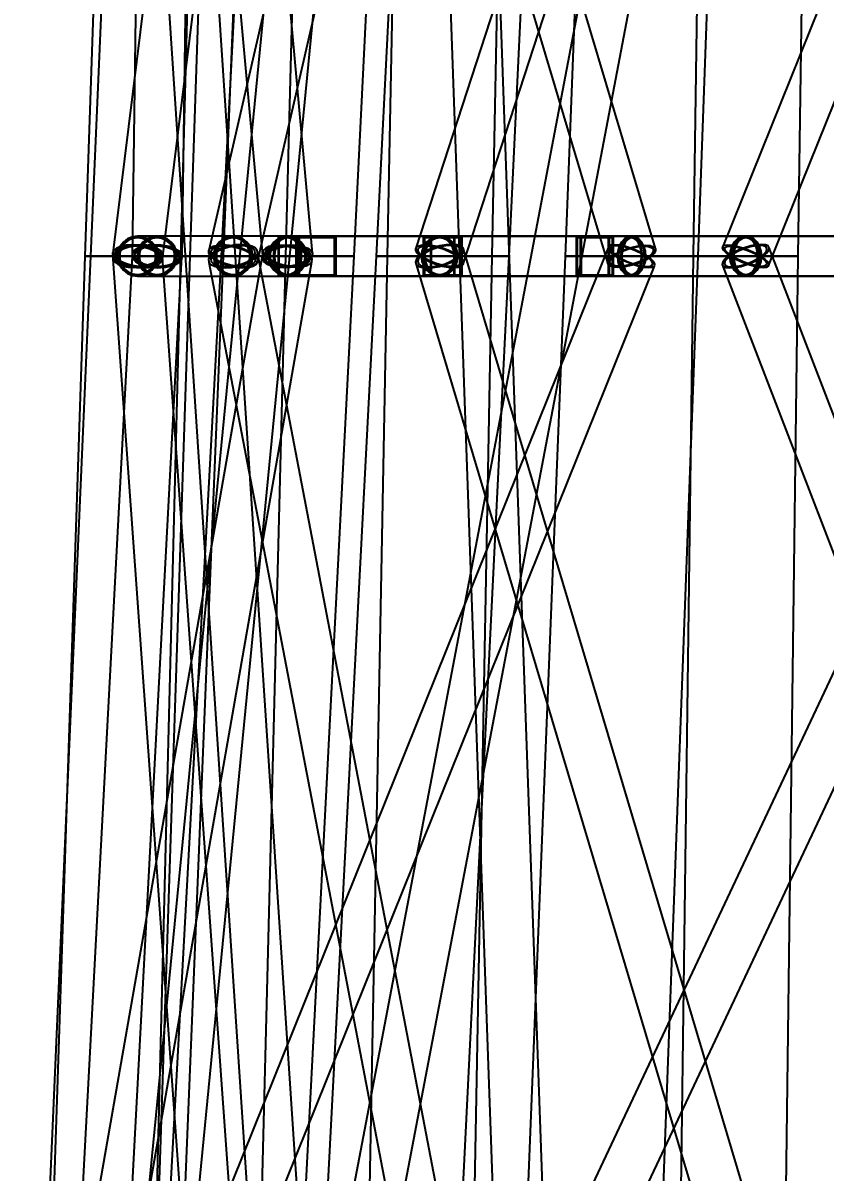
# Model space of a CAD drawing. Header units: millimetres. Extents: x -123812 to 252100, y -3000 to 639000.
# Drawn here: x -20606 to -12453, y 210684 to 222369 of the extents above; entities that cross this region are included whole.
import ezdxf

# ---------------------------------------------------------------- set-up
doc = ezdxf.new("R2010")
doc.units = ezdxf.units.MM
doc.layers.add('D-STR-DIM', color=7, linetype='Continuous', lineweight=13)
doc.layers.add('D-STR-STRC', color=7, linetype='Continuous', lineweight=25)
doc.styles.add('OpenSansCondensed-Light', font='OpenSansCondensed-Light.ttf')
doc.styles.add('TOWER_UNICODE', font='Arial Unicode.ttf')
doc.dimstyles.new('EZDXF', dxfattribs={"dimtxt": 0.25, "dimasz": 0.175, "dimexe": 0.375, "dimexo": 0.125, "dimgap": 0.1, "dimtad": 1, "dimlfac": 100, "dimzin": 12, "dimdsep": 46, "dimtxsty": 'OpenSansCondensed-Light', "dimblk": 'ARCHTICK', "dimcen": 2.5, "dimazin": 3, "dimtfac": 0.5, "dimtmove": 2, "dimatfit": 3})

# ---------------------------------------------------------------- blocks, each defined once
blk = doc.blocks.new('_ARCHTICK')
at = {"color": 0, "linetype": 'BYBLOCK', "const_width": 0.15}
blk.add_lwpolyline([(-0.5, -0.5), (0.5, 0.5)], dxfattribs=at)

msp = doc.modelspace()

# ---------------------------------------------------------------- linework, layer by layer
at = {"layer": 'D-STR-STRC'}
for points in [[(-9476.2, 230099.2), (-13501.7, 220099.2), (-13504.8, 220081), (-13491.8, 220057.3), (-13463.5, 220029.6), (-13422, 220000), (-13370, 219970.4), (-13311.1, 219942.7), (-13249.3, 219919), (-13188.8, 219900.8), (-13133.8, 219889.4), (-13087.9, 219885.5), (-13054.3, 219889.4), (-13035.4, 219900.8), (-9009.9, 229900.8)], [(-18459.5, 230030.5), (-19695.1, 220030.5), (-19689.8, 220000), (-19667.7, 219969.5), (-19630.2, 219941.1), (-19580, 219916.7), (-19520.4, 219898), (-19455.6, 219886.2), (-19389.9, 219882.2), (-19327.8, 219886.2), (-19273.6, 219898), (-19230.9, 219916.7), (-19202.7, 219941.1), (-19190.8, 219969.5), (-17955.2, 229969.5)], [(-19358.1, 230000), (-19499.4, 220000), (-19489.1, 219969.7), (-19462.3, 219941.5), (-19420.6, 219917.2), (-19367.1, 219898.6), (-19305.2, 219886.9), (-19239.3, 219883), (-19173.8, 219886.9), (-19113.2, 219898.6), (-19061.6, 219917.2), (-19022.5, 219941.5), (-18998.6, 219969.7), (-18991.5, 220000), (-18850.3, 230000)], [(-19077.3, 229970.3), (-18172.4, 219970.3), (-18157.2, 219942.6), (-18125.8, 219918.8), (-18080.5, 219900.5), (-18024.3, 219889), (-17961, 219885.1), (-17894.9, 219889), (-17830.6, 219900.5), (-17772.4, 219918.8), (-17724.3, 219942.6), (-17689.6, 219970.3), (-17670.6, 220000), (-17668.7, 220029.7), (-18573.6, 230029.7)], [(-16422.1, 230058.7), (-18720.4, 220058.7), (-18719.3, 220030.4), (-18701.4, 220000), (-18667.9, 219969.6), (-18621.2, 219941.3), (-18564.4, 219916.9), (-18501.4, 219898.3), (-18436.5, 219886.5), (-18374.1, 219882.5), (-18318.5, 219886.5), (-18273.4, 219898.3), (-18242, 219916.9), (-18226.3, 219941.3), (-15928, 229941.3)], [(-17652.1, 229921.4), (-14667.6, 219921.4), (-14648.3, 219903.8), (-14614, 219892.7), (-14566.8, 219888.9), (-14510.1, 219892.7), (-14447.8, 219903.8), (-14384, 219921.4), (-14323.1, 219944.4), (-14269.2, 219971.2), (-14226.1, 220000), (-14196.7, 220028.8), (-14182.9, 220055.6), (-14185.8, 220078.6), (-17170.3, 230078.6)], [(-13364.8, 230082.2), (-16616.4, 220082.2), (-16618.2, 220058.1), (-16603.5, 220030.1), (-16573.3, 220000), (-16529.6, 219969.9), (-16475.6, 219941.9), (-16414.7, 219917.8), (-16351.3, 219899.3), (-16289.5, 219887.7), (-16233.7, 219883.7), (-16187.6, 219887.7), (-16154.4, 219899.3), (-16136.2, 219917.8), (-12884.6, 229917.8)], [(-19847.5, 199976.1), (-17413, 224976.1), (-17421.6, 224987.9), (-17446.9, 225000.5), (-17487.1, 225013.1), (-17539.5, 225024.8), (-17600.4, 225034.8), (-17665.9, 225042.5), (-17731.3, 225047.2), (-17792.3, 225048.8), (-17844.7, 225047), (-17884.8, 225042), (-17910.1, 225034.1), (-17918.7, 225023.9), (-20353.1, 200023.9)], [(-17128.7, 200016.2), (-18782, 225016.2), (-18790.6, 225027.5), (-18815.9, 225036.9), (-18856.2, 225043.9), (-18908.7, 225047.8), (-18969.8, 225048.4), (-19035.5, 225045.8), (-19101.1, 225040), (-19162.2, 225031.6), (-19214.7, 225020.9), (-19255, 225008.9), (-19280.3, 224996.2), (-19288.9, 224983.8), (-17635.6, 199983.8)], [(-18747.2, 199953.1), (-13989.7, 224953.1), (-13998.2, 224962), (-14023.1, 224973.5), (-14062.8, 224986.8), (-14114.5, 225001), (-14174.6, 225015.1), (-14239.2, 225028.2), (-14303.8, 225039.4), (-14364, 225047.9), (-14415.7, 225053.1), (-14455.4, 225054.7), (-14480.3, 225052.6), (-14488.8, 225046.9), (-19246.3, 200046.9)], [(-14956, 200008.7), (-15845.8, 225008.7), (-15854.5, 225021.6), (-15879.8, 225033.1), (-15920.2, 225042.3), (-15972.7, 225048.6), (-16034, 225051.6), (-16099.7, 225051.1), (-16165.4, 225047.1), (-16226.6, 225039.9), (-16279.2, 225030), (-16319.5, 225018), (-16344.9, 225004.8), (-16353.5, 224991.3), (-15463.7, 199991.3)], [(-10107.5, 220203.2), (-14426.7, 220203.2), (-14454.7, 220196.3), (-14480.8, 220176), (-14503.3, 220143.7), (-14520.5, 220101.6), (-14531.3, 220052.6), (-14535, 220000), (-14531.3, 219947.4), (-14520.5, 219898.4), (-14503.3, 219856.3), (-14480.8, 219824), (-14454.7, 219803.7), (-14426.7, 219796.8), (-10107.5, 219796.8)], [(-9335.4, 220203.2), (-13268.5, 220203.2), (-13302.9, 220196.3), (-13334.9, 220176), (-13362.4, 220143.7), (-13383.4, 220101.6), (-13396.7, 220052.6), (-13401.2, 220000), (-13396.7, 219947.4), (-13383.4, 219898.4), (-13362.4, 219856.3), (-13334.9, 219824), (-13302.9, 219803.7), (-13268.5, 219796.8), (-9335.4, 219796.8)], [(-19523.6, 210000), (-18992.9, 220000), (-19007.7, 220029.5), (-19038.7, 220057.1), (-19083.8, 220080.7), (-19139.9, 220098.9), (-19203.2, 220110.3), (-19269.4, 220114.1), (-19333.9, 220110.3), (-19392.5, 220098.9), (-19441, 220080.7), (-19476.2, 220057.1), (-19495.6, 220029.5), (-19498, 220000), (-20028.8, 210000)], [(-19424.3, 209943.9), (-17674.4, 219943.9), (-17670.2, 219971), (-17683.1, 220000), (-17712.2, 220029), (-17755.5, 220056.1), (-17810, 220079.3), (-17872, 220097.1), (-17937.4, 220108.3), (-18001.6, 220112.1), (-18060.3, 220108.3), (-18109.4, 220097.1), (-18145.7, 220079.3), (-18166.6, 220056.1), (-19916.5, 210056.1)], [(-18476.1, 210030.1), (-19191.9, 220030.1), (-19209.5, 220058.2), (-19242.9, 220082.3), (-19290.1, 220100.8), (-19347.6, 220112.4), (-19411.6, 220116.4), (-19477.8, 220112.4), (-19541.6, 220100.8), (-19598.7, 220082.3), (-19645.1, 220058.2), (-19677.8, 220030.1), (-19694.5, 220000), (-19694.1, 219969.9), (-18978.2, 209969.9)], [(-16316.8, 210059.2), (-18227.6, 220059.2), (-18248.3, 220083.7), (-18284.4, 220102.5), (-18333.3, 220114.3), (-18391.8, 220118.3), (-18455.8, 220114.3), (-18521.1, 220102.5), (-18583.1, 220083.7), (-18637.6, 220059.2), (-18680.9, 220030.6), (-18710, 220000), (-18723.1, 219969.4), (-18719.1, 219940.8), (-16808.3, 209940.8)], [(-18217.2, 209899), (-14194.8, 219899), (-14189.7, 219917.6), (-14200.8, 219941.7), (-14227.2, 219969.8), (-14267.3, 220000), (-14318.2, 220030.2), (-14376.5, 220058.3), (-14438.2, 220082.4), (-14499.1, 220101), (-14555.1, 220112.6), (-14602.4, 220116.6), (-14637.7, 220112.6), (-14658.5, 220101), (-18680.9, 210101)], [(-13152.8, 210059.8), (-16131.3, 220059.8), (-16138.9, 220084.6), (-16162.7, 220103.6), (-16201.1, 220115.6), (-16251.4, 220119.7), (-16310.2, 220115.6), (-16373.6, 220103.6), (-16437.1, 220084.6), (-16496.5, 220059.8), (-16547.7, 220031), (-16587.2, 220000), (-16612.3, 219969), (-16621.4, 219940.2), (-13642.9, 209940.2)], [(-14581.7, 209896.9), (-9876.5, 219896.9), (-9883.8, 219915.8), (-9906.3, 219940.5), (-9942.6, 219969.2), (-9990.1, 220000), (-10045.6, 220030.8), (-10105.3, 220059.5), (-10165.1, 220084.2), (-10221.1, 220103.1), (-10269.3, 220115), (-10306.5, 220119.1), (-10330.1, 220115), (-10338.5, 220103.1), (-15043.7, 210103.1)], [(-9177.8, 210084.9), (-13029.9, 220084.9), (-13040.9, 220103.9), (-13067.5, 220115.9), (-13107.7, 220120), (-13158.9, 220115.9), (-13217.6, 220103.9), (-13279.7, 220084.9), (-13341.1, 220060), (-13397.5, 220031.1), (-13445.2, 220000), (-13480.8, 219968.9), (-13502, 219940), (-13507.2, 219915.1), (-9655.1, 209915.1)]]:
    msp.add_lwpolyline(points, dxfattribs=at)
for points in [[(-19977, 220000), (-18909, 220000), (-18571.1, 230000), (-19637.3, 230000)], [(-19920.9, 220000), (-18570, 220000), (-18163.2, 230000), (-19487.7, 230000)], [(-19007.4, 220000), (-17939.3, 220000), (-17674.3, 230000), (-18740.5, 230000)], [(-18596, 220000), (-17245.1, 220000), (-16749, 230000), (-18073.5, 230000)], [(-17020.1, 220000), (-15669.2, 220000), (-15192.4, 230000), (-16517, 230000)], [(-16910.4, 220000), (-15842.3, 220000), (-15642, 230000), (-16708.1, 230000)], [(-15102.2, 220000), (-13751.2, 220000), (-13389.5, 230000), (-14714.1, 230000)], [(-13802.6, 220000), (-12734.5, 220000), (-12591.6, 230000), (-13657.8, 230000)], [(-19646, 220000), (-19639.1, 219947.4), (-19618.8, 219898.4), (-19586.6, 219856.3), (-19544.5, 219824), (-19495.5, 219803.7), (-19443, 219796.8), (-19245.4, 219796.8), (-19192.9, 219803.7), (-19143.9, 219824), (-19101.9, 219856.3), (-19069.6, 219898.4), (-19049.3, 219947.4), (-19042.4, 220000), (-19049.3, 220052.6), (-19069.6, 220101.6), (-19101.9, 220143.7), (-19143.9, 220176), (-19192.9, 220196.3), (-19245.4, 220203.2), (-19443, 220203.2), (-19495.5, 220196.3), (-19544.5, 220176), (-19586.6, 220143.7), (-19618.8, 220101.6), (-19639.1, 220052.6)], [(-19646, 220000), (-19639.1, 219947.4), (-19618.8, 219898.4), (-19586.6, 219856.3), (-19544.5, 219824), (-19495.5, 219803.7), (-19443, 219796.8), (-19390.4, 219803.7), (-19341.5, 219824), (-19299.4, 219856.3), (-19267.1, 219898.4), (-19246.8, 219947.4), (-19239.9, 220000), (-19246.8, 220052.6), (-19267.1, 220101.6), (-19299.4, 220143.7), (-19341.5, 220176), (-19390.4, 220196.3), (-19443, 220203.2), (-19495.5, 220196.3), (-19544.5, 220176), (-19586.6, 220143.7), (-19618.8, 220101.6), (-19639.1, 220052.6)], [(-19642.6, 220000), (-19635.8, 219947.4), (-19615.9, 219898.4), (-19584.1, 219856.3), (-19542.8, 219824), (-19494.6, 219803.7), (-19443, 219796.8), (-18473.4, 219796.8), (-18421.7, 219803.7), (-18373.5, 219824), (-18332.2, 219856.3), (-18300.5, 219898.4), (-18280.5, 219947.4), (-18273.7, 220000), (-18280.5, 220052.6), (-18300.5, 220101.6), (-18332.2, 220143.7), (-18373.5, 220176), (-18421.7, 220196.3), (-18473.4, 220203.2), (-19443, 220203.2), (-19494.6, 220196.3), (-19542.8, 220176), (-19584.1, 220143.7), (-19615.9, 220101.6), (-19635.8, 220052.6)], [(-19642.6, 220000), (-19635.8, 219947.4), (-19615.9, 219898.4), (-19584.1, 219856.3), (-19542.8, 219824), (-19494.6, 219803.7), (-19443, 219796.8), (-19391.3, 219803.7), (-19343.2, 219824), (-19301.8, 219856.3), (-19270.1, 219898.4), (-19250.2, 219947.4), (-19243.4, 220000), (-19250.2, 220052.6), (-19270.1, 220101.6), (-19301.8, 220143.7), (-19343.2, 220176), (-19391.3, 220196.3), (-19443, 220203.2), (-19494.6, 220196.3), (-19542.8, 220176), (-19584.1, 220143.7), (-19615.9, 220101.6), (-19635.8, 220052.6)], [(-19630, 220000), (-19623.7, 219951.5), (-19605, 219906.4), (-19575.3, 219867.6), (-19536.5, 219837.9), (-19491.4, 219819.2), (-19443, 219812.8), (-19394.6, 219819.2), (-19349.4, 219837.9), (-19310.7, 219867.6), (-19281, 219906.4), (-19262.3, 219951.5), (-19255.9, 220000), (-19262.3, 220048.5), (-19281, 220093.6), (-19310.7, 220132.4), (-19349.4, 220162.1), (-19394.6, 220180.8), (-19443, 220187.2), (-19491.4, 220180.8), (-19536.5, 220162.1), (-19575.3, 220132.4), (-19605, 220093.6), (-19623.7, 220048.5)], [(-19626.9, 220000), (-19620.6, 219951.5), (-19602.2, 219906.4), (-19573, 219867.6), (-19534.9, 219837.9), (-19490.6, 219819.2), (-19443, 219812.8), (-19395.4, 219819.2), (-19351, 219837.9), (-19312.9, 219867.6), (-19283.7, 219906.4), (-19265.3, 219951.5), (-19259.1, 220000), (-19265.3, 220048.5), (-19283.7, 220093.6), (-19312.9, 220132.4), (-19351, 220162.1), (-19395.4, 220180.8), (-19443, 220187.2), (-19490.6, 220180.8), (-19534.9, 220162.1), (-19573, 220132.4), (-19602.2, 220093.6), (-19620.6, 220048.5)], [(-19448.5, 220000), (-19441.6, 219947.4), (-19421.3, 219898.4), (-19389, 219856.3), (-19347, 219824), (-19298, 219803.7), (-19245.4, 219796.8), (-19192.9, 219803.7), (-19143.9, 219824), (-19101.9, 219856.3), (-19069.6, 219898.4), (-19049.3, 219947.4), (-19042.4, 220000), (-19049.3, 220052.6), (-19069.6, 220101.6), (-19101.9, 220143.7), (-19143.9, 220176), (-19192.9, 220196.3), (-19245.4, 220203.2), (-19298, 220196.3), (-19347, 220176), (-19389, 220143.7), (-19421.3, 220101.6), (-19441.6, 220052.6)], [(-19441.3, 220000), (-19434.6, 219947.4), (-19415.1, 219898.4), (-19383.9, 219856.3), (-19343.4, 219824), (-19296.1, 219803.7), (-19245.4, 219796.8), (-17920.5, 219796.8), (-17869.8, 219803.7), (-17822.6, 219824), (-17782, 219856.3), (-17750.9, 219898.4), (-17731.3, 219947.4), (-17724.7, 220000), (-17731.3, 220052.6), (-17750.9, 220101.6), (-17782, 220143.7), (-17822.6, 220176), (-17869.8, 220196.3), (-17920.5, 220203.2), (-19245.4, 220203.2), (-19296.1, 220196.3), (-19343.4, 220176), (-19383.9, 220143.7), (-19415.1, 220101.6), (-19434.6, 220052.6)], [(-19441.3, 220000), (-19434.6, 219947.4), (-19415.1, 219898.4), (-19383.9, 219856.3), (-19343.4, 219824), (-19296.1, 219803.7), (-19245.4, 219796.8), (-19194.8, 219803.7), (-19147.5, 219824), (-19106.9, 219856.3), (-19075.8, 219898.4), (-19056.2, 219947.4), (-19049.6, 220000), (-19056.2, 220052.6), (-19075.8, 220101.6), (-19106.9, 220143.7), (-19147.5, 220176), (-19194.8, 220196.3), (-19245.4, 220203.2), (-19296.1, 220196.3), (-19343.4, 220176), (-19383.9, 220143.7), (-19415.1, 220101.6), (-19434.6, 220052.6)], [(-19432.5, 220000), (-19426.1, 219951.5), (-19407.4, 219906.4), (-19377.7, 219867.6), (-19339, 219837.9), (-19293.9, 219819.2), (-19245.4, 219812.8), (-19197, 219819.2), (-19151.9, 219837.9), (-19113.2, 219867.6), (-19083.4, 219906.4), (-19064.8, 219951.5), (-19058.4, 220000), (-19064.8, 220048.5), (-19083.4, 220093.6), (-19113.2, 220132.4), (-19151.9, 220162.1), (-19197, 220180.8), (-19245.4, 220187.2), (-19293.9, 220180.8), (-19339, 220162.1), (-19377.7, 220132.4), (-19407.4, 220093.6), (-19426.1, 220048.5)], [(-19425.9, 220000), (-19419.7, 219951.5), (-19401.7, 219906.4), (-19373, 219867.6), (-19335.7, 219837.9), (-19292.1, 219819.2), (-19245.4, 219812.8), (-19198.7, 219819.2), (-19155.2, 219837.9), (-19117.8, 219867.6), (-19089.2, 219906.4), (-19071.1, 219951.5), (-19065, 220000), (-19071.1, 220048.5), (-19089.2, 220093.6), (-19117.8, 220132.4), (-19155.2, 220162.1), (-19198.7, 220180.8), (-19245.4, 220187.2), (-19292.1, 220180.8), (-19335.7, 220162.1), (-19373, 220132.4), (-19401.7, 220093.6), (-19419.7, 220048.5)], [(-18673, 220000), (-18666.2, 219947.4), (-18646.2, 219898.4), (-18614.5, 219856.3), (-18573.2, 219824), (-18525, 219803.7), (-18473.4, 219796.8), (-18421.7, 219803.7), (-18373.5, 219824), (-18332.2, 219856.3), (-18300.5, 219898.4), (-18280.5, 219947.4), (-18273.7, 220000), (-18280.5, 220052.6), (-18300.5, 220101.6), (-18332.2, 220143.7), (-18373.5, 220176), (-18421.7, 220196.3), (-18473.4, 220203.2), (-18525, 220196.3), (-18573.2, 220176), (-18614.5, 220143.7), (-18646.2, 220101.6), (-18666.2, 220052.6)], [(-18659.6, 220000), (-18653.2, 219947.4), (-18634.6, 219898.4), (-18605, 219856.3), (-18566.5, 219824), (-18521.5, 219803.7), (-18473.4, 219796.8), (-16376.3, 219796.8), (-16328.2, 219803.7), (-16283.2, 219824), (-16244.7, 219856.3), (-16215.1, 219898.4), (-16196.5, 219947.4), (-16190.1, 220000), (-16196.5, 220052.6), (-16215.1, 220101.6), (-16244.7, 220143.7), (-16283.2, 220176), (-16328.2, 220196.3), (-16376.3, 220203.2), (-18473.4, 220203.2), (-18521.5, 220196.3), (-18566.5, 220176), (-18605, 220143.7), (-18634.6, 220101.6), (-18653.2, 220052.6)], [(-18659.6, 220000), (-18653.2, 219947.4), (-18634.6, 219898.4), (-18605, 219856.3), (-18566.5, 219824), (-18521.5, 219803.7), (-18473.4, 219796.8), (-18425.2, 219803.7), (-18380.3, 219824), (-18341.7, 219856.3), (-18312.1, 219898.4), (-18293.5, 219947.4), (-18287.2, 220000), (-18293.5, 220052.6), (-18312.1, 220101.6), (-18341.7, 220143.7), (-18380.3, 220176), (-18425.2, 220196.3), (-18473.4, 220203.2), (-18521.5, 220196.3), (-18566.5, 220176), (-18605, 220143.7), (-18634.6, 220101.6), (-18653.2, 220052.6)], [(-18657.3, 220000), (-18651, 219951.5), (-18632.6, 219906.4), (-18603.4, 219867.6), (-18565.3, 219837.9), (-18521, 219819.2), (-18473.4, 219812.8), (-18425.8, 219819.2), (-18381.4, 219837.9), (-18343.3, 219867.6), (-18314.1, 219906.4), (-18295.7, 219951.5), (-18289.4, 220000), (-18295.7, 220048.5), (-18314.1, 220093.6), (-18343.3, 220132.4), (-18381.4, 220162.1), (-18425.8, 220180.8), (-18473.4, 220187.2), (-18521, 220180.8), (-18565.3, 220162.1), (-18603.4, 220132.4), (-18632.6, 220093.6), (-18651, 220048.5)], [(-18644.9, 220000), (-18639, 219951.5), (-18621.9, 219906.4), (-18594.7, 219867.6), (-18559.1, 219837.9), (-18517.8, 219819.2), (-18473.4, 219812.8), (-18429, 219819.2), (-18387.6, 219837.9), (-18352.1, 219867.6), (-18324.8, 219906.4), (-18307.7, 219951.5), (-18301.8, 220000), (-18307.7, 220048.5), (-18324.8, 220093.6), (-18352.1, 220132.4), (-18387.6, 220162.1), (-18429, 220180.8), (-18473.4, 220187.2), (-18517.8, 220180.8), (-18559.1, 220162.1), (-18594.7, 220132.4), (-18621.9, 220093.6), (-18639, 220048.5)], [(-18116.4, 220000), (-18109.7, 219947.4), (-18090.2, 219898.4), (-18059, 219856.3), (-18018.5, 219824), (-17971.2, 219803.7), (-17920.5, 219796.8), (-17869.8, 219803.7), (-17822.6, 219824), (-17782, 219856.3), (-17750.9, 219898.4), (-17731.3, 219947.4), (-17724.7, 220000), (-17731.3, 220052.6), (-17750.9, 220101.6), (-17782, 220143.7), (-17822.6, 220176), (-17869.8, 220196.3), (-17920.5, 220203.2), (-17971.2, 220196.3), (-18018.5, 220176), (-18059, 220143.7), (-18090.2, 220101.6), (-18109.7, 220052.6)], [(-18101, 220000), (-18094.8, 219951.5), (-18076.8, 219906.4), (-18048.1, 219867.6), (-18010.8, 219837.9), (-17967.2, 219819.2), (-17920.5, 219812.8), (-17873.8, 219819.2), (-17830.3, 219837.9), (-17792.9, 219867.6), (-17764.3, 219906.4), (-17746.2, 219951.5), (-17740.1, 220000), (-17746.2, 220048.5), (-17764.3, 220093.6), (-17792.9, 220132.4), (-17830.3, 220162.1), (-17873.8, 220180.8), (-17920.5, 220187.2), (-17967.2, 220180.8), (-18010.8, 220162.1), (-18048.1, 220132.4), (-18076.8, 220093.6), (-18094.8, 220048.5)], [(-18065.3, 220000), (-18060.4, 219947.4), (-18045.9, 219898.4), (-18022.9, 219856.3), (-17992.9, 219824), (-17958, 219803.7), (-17920.5, 219796.8), (-14426.7, 219796.8), (-14389.2, 219803.7), (-14354.3, 219824), (-14324.3, 219856.3), (-14301.3, 219898.4), (-14286.8, 219947.4), (-14281.9, 220000), (-14286.8, 220052.6), (-14301.3, 220101.6), (-14324.3, 220143.7), (-14354.3, 220176), (-14389.2, 220196.3), (-14426.7, 220203.2), (-17920.5, 220203.2), (-17958, 220196.3), (-17992.9, 220176), (-18022.9, 220143.7), (-18045.9, 220101.6), (-18060.4, 220052.6)], [(-18065.3, 220000), (-18060.4, 219947.4), (-18045.9, 219898.4), (-18022.9, 219856.3), (-17992.9, 219824), (-17958, 219803.7), (-17920.5, 219796.8), (-17883.1, 219803.7), (-17848.1, 219824), (-17818.2, 219856.3), (-17795.2, 219898.4), (-17780.7, 219947.4), (-17775.8, 220000), (-17780.7, 220052.6), (-17795.2, 220101.6), (-17818.2, 220143.7), (-17848.1, 220176), (-17883.1, 220196.3), (-17920.5, 220203.2), (-17958, 220196.3), (-17992.9, 220176), (-18022.9, 220143.7), (-18045.9, 220101.6), (-18060.4, 220052.6)], [(-18053.9, 220000), (-18049.3, 219951.5), (-18036, 219906.4), (-18014.8, 219867.6), (-17987.2, 219837.9), (-17955, 219819.2), (-17920.5, 219812.8), (-17886, 219819.2), (-17853.8, 219837.9), (-17826.2, 219867.6), (-17805, 219906.4), (-17791.7, 219951.5), (-17787.2, 220000), (-17791.7, 220048.5), (-17805, 220093.6), (-17826.2, 220132.4), (-17853.8, 220162.1), (-17886, 220180.8), (-17920.5, 220187.2), (-17955, 220180.8), (-17987.2, 220162.1), (-18014.8, 220132.4), (-18036, 220093.6), (-18049.3, 220048.5)], [(-18015.3, 219800), (-9067, 219800), (-9067, 220200), (-18015.3, 220200)], [(-17825.7, 220200), (-18015.3, 220200), (-18015.3, 219800), (-17825.7, 219800)], [(-17831.4, 220188), (-18009.6, 220188), (-18009.6, 219812), (-17831.4, 219812)], [(-17821.8, 219800), (-16146.6, 219800), (-16146.6, 220200), (-17821.8, 220200)], [(-17425.7, 220200), (-17821.8, 220200), (-17821.8, 219800), (-17425.7, 219800)], [(-17814.5, 219800), (-14609.7, 219800), (-14609.7, 220200), (-17814.5, 220200)], [(-17433, 220200), (-17814.5, 220200), (-17814.5, 219800), (-17433, 219800)], [(-17437.6, 220188), (-17809.9, 220188), (-17809.9, 219812), (-17437.6, 219812)], [(-17444.5, 220188), (-17803.1, 220188), (-17803.1, 219812), (-17444.5, 219812)], [(-16562.5, 220000), (-16556.2, 219947.4), (-16537.6, 219898.4), (-16508, 219856.3), (-16469.4, 219824), (-16424.5, 219803.7), (-16376.3, 219796.8), (-16328.2, 219803.7), (-16283.2, 219824), (-16244.7, 219856.3), (-16215.1, 219898.4), (-16196.5, 219947.4), (-16190.1, 220000), (-16196.5, 220052.6), (-16215.1, 220101.6), (-16244.7, 220143.7), (-16283.2, 220176), (-16328.2, 220196.3), (-16376.3, 220203.2), (-16424.5, 220196.3), (-16469.4, 220176), (-16508, 220143.7), (-16537.6, 220101.6), (-16556.2, 220052.6)], [(-16547.9, 220000), (-16542, 219951.5), (-16524.9, 219906.4), (-16497.6, 219867.6), (-16462.1, 219837.9), (-16420.7, 219819.2), (-16376.3, 219812.8), (-16331.9, 219819.2), (-16290.6, 219837.9), (-16255, 219867.6), (-16227.8, 219906.4), (-16210.6, 219951.5), (-16204.8, 220000), (-16210.6, 220048.5), (-16227.8, 220093.6), (-16255, 220132.4), (-16290.6, 220162.1), (-16331.9, 220180.8), (-16376.3, 220187.2), (-16420.7, 220180.8), (-16462.1, 220162.1), (-16497.6, 220132.4), (-16524.9, 220093.6), (-16542, 220048.5)], [(-16146.6, 220200), (-16542.7, 220200), (-16542.7, 219800), (-16146.6, 219800)], [(-16539.9, 220000), (-16534.3, 219947.4), (-16518, 219898.4), (-16492, 219856.3), (-16458.1, 219824), (-16418.7, 219803.7), (-16376.3, 219796.8), (-13268.5, 219796.8), (-13226.2, 219803.7), (-13186.8, 219824), (-13152.9, 219856.3), (-13126.9, 219898.4), (-13110.6, 219947.4), (-13105, 220000), (-13110.6, 220052.6), (-13126.9, 220101.6), (-13152.9, 220143.7), (-13186.8, 220176), (-13226.2, 220196.3), (-13268.5, 220203.2), (-16376.3, 220203.2), (-16418.7, 220196.3), (-16458.1, 220176), (-16492, 220143.7), (-16518, 220101.6), (-16534.3, 220052.6)], [(-16539.9, 220000), (-16534.3, 219947.4), (-16518, 219898.4), (-16492, 219856.3), (-16458.1, 219824), (-16418.7, 219803.7), (-16376.3, 219796.8), (-16334, 219803.7), (-16294.6, 219824), (-16260.7, 219856.3), (-16234.7, 219898.4), (-16218.4, 219947.4), (-16212.8, 220000), (-16218.4, 220052.6), (-16234.7, 220101.6), (-16260.7, 220143.7), (-16294.6, 220176), (-16334, 220196.3), (-16376.3, 220203.2), (-16418.7, 220196.3), (-16458.1, 220176), (-16492, 220143.7), (-16518, 220101.6), (-16534.3, 220052.6)], [(-16158.5, 220188), (-16530.8, 220188), (-16530.8, 219812), (-16158.5, 219812)], [(-16527, 220000), (-16521.9, 219951.5), (-16506.8, 219906.4), (-16482.9, 219867.6), (-16451.7, 219837.9), (-16415.3, 219819.2), (-16376.3, 219812.8), (-16337.3, 219819.2), (-16301, 219837.9), (-16269.8, 219867.6), (-16245.9, 219906.4), (-16230.8, 219951.5), (-16225.7, 220000), (-16230.8, 220048.5), (-16245.9, 220093.6), (-16269.8, 220132.4), (-16301, 220162.1), (-16337.3, 220180.8), (-16376.3, 220187.2), (-16415.3, 220180.8), (-16451.7, 220162.1), (-16482.9, 220132.4), (-16506.8, 220093.6), (-16521.9, 220048.5)], [(-16467.9, 219800), (-9038.5, 219800), (-9038.5, 220200), (-16467.9, 220200)], [(-16221.3, 220200), (-16467.9, 220200), (-16467.9, 219800), (-16221.3, 219800)], [(-16228.7, 220188), (-16460.5, 220188), (-16460.5, 219812), (-16228.7, 219812)], [(-14609.7, 220200), (-14991.2, 220200), (-14991.2, 219800), (-14609.7, 219800)], [(-14621.2, 220188), (-14979.7, 220188), (-14979.7, 219812), (-14621.2, 219812)], [(-14947.9, 219800), (-8314.5, 219800), (-8314.5, 220200), (-14947.9, 220200)], [(-14653, 220200), (-14947.9, 220200), (-14947.9, 219800), (-14653, 219800)], [(-14661.8, 220188), (-14939.1, 220188), (-14939.1, 219812), (-14661.8, 219812)], [(-14571.4, 220000), (-14566.5, 219947.4), (-14552.1, 219898.4), (-14529, 219856.3), (-14499.1, 219824), (-14464.2, 219803.7), (-14426.7, 219796.8), (-14389.2, 219803.7), (-14354.3, 219824), (-14324.3, 219856.3), (-14301.3, 219898.4), (-14286.8, 219947.4), (-14281.9, 220000), (-14286.8, 220052.6), (-14301.3, 220101.6), (-14324.3, 220143.7), (-14354.3, 220176), (-14389.2, 220196.3), (-14426.7, 220203.2), (-14464.2, 220196.3), (-14499.1, 220176), (-14529, 220143.7), (-14552.1, 220101.6), (-14566.5, 220052.6)], [(-14560, 220000), (-14555.5, 219951.5), (-14542.2, 219906.4), (-14521, 219867.6), (-14493.4, 219837.9), (-14461.2, 219819.2), (-14426.7, 219812.8), (-14392.2, 219819.2), (-14360, 219837.9), (-14332.4, 219867.6), (-14311.2, 219906.4), (-14297.9, 219951.5), (-14293.3, 220000), (-14297.9, 220048.5), (-14311.2, 220093.6), (-14332.4, 220132.4), (-14360, 220162.1), (-14392.2, 220180.8), (-14426.7, 220187.2), (-14461.2, 220180.8), (-14493.4, 220162.1), (-14521, 220132.4), (-14542.2, 220093.6), (-14555.5, 220048.5)], [(-14535, 220000), (-14531.3, 219947.4), (-14520.5, 219898.4), (-14503.3, 219856.3), (-14480.8, 219824), (-14454.7, 219803.7), (-14426.7, 219796.8), (-14398.6, 219803.7), (-14372.5, 219824), (-14350.1, 219856.3), (-14332.9, 219898.4), (-14322, 219947.4), (-14318.3, 220000), (-14322, 220052.6), (-14332.9, 220101.6), (-14350.1, 220143.7), (-14372.5, 220176), (-14398.6, 220196.3), (-14426.7, 220203.2), (-14454.7, 220196.3), (-14480.8, 220176), (-14503.3, 220143.7), (-14520.5, 220101.6), (-14531.3, 220052.6)], [(-14526.5, 220000), (-14523.1, 219951.5), (-14513.1, 219906.4), (-14497.3, 219867.6), (-14476.6, 219837.9), (-14452.5, 219819.2), (-14426.7, 219812.8), (-14400.9, 219819.2), (-14376.8, 219837.9), (-14356.1, 219867.6), (-14340.3, 219906.4), (-14330.3, 219951.5), (-14326.9, 220000), (-14330.3, 220048.5), (-14340.3, 220093.6), (-14356.1, 220132.4), (-14376.8, 220162.1), (-14400.9, 220180.8), (-14426.7, 220187.2), (-14452.5, 220180.8), (-14476.6, 220162.1), (-14497.3, 220132.4), (-14513.1, 220093.6), (-14523.1, 220048.5)], [(-13432.1, 220000), (-13426.5, 219947.4), (-13410.2, 219898.4), (-13384.2, 219856.3), (-13350.3, 219824), (-13310.9, 219803.7), (-13268.5, 219796.8), (-13226.2, 219803.7), (-13186.8, 219824), (-13152.9, 219856.3), (-13126.9, 219898.4), (-13110.6, 219947.4), (-13105, 220000), (-13110.6, 220052.6), (-13126.9, 220101.6), (-13152.9, 220143.7), (-13186.8, 220176), (-13226.2, 220196.3), (-13268.5, 220203.2), (-13310.9, 220196.3), (-13350.3, 220176), (-13384.2, 220143.7), (-13410.2, 220101.6), (-13426.5, 220052.6)], [(-13419.2, 220000), (-13414.1, 219951.5), (-13399, 219906.4), (-13375.1, 219867.6), (-13343.9, 219837.9), (-13307.5, 219819.2), (-13268.5, 219812.8), (-13229.5, 219819.2), (-13193.2, 219837.9), (-13162, 219867.6), (-13138.1, 219906.4), (-13123, 219951.5), (-13117.9, 220000), (-13123, 220048.5), (-13138.1, 220093.6), (-13162, 220132.4), (-13193.2, 220162.1), (-13229.5, 220180.8), (-13268.5, 220187.2), (-13307.5, 220180.8), (-13343.9, 220162.1), (-13375.1, 220132.4), (-13399, 220093.6), (-13414.1, 220048.5)], [(-13401.2, 220000), (-13396.7, 219947.4), (-13383.4, 219898.4), (-13362.4, 219856.3), (-13334.9, 219824), (-13302.9, 219803.7), (-13268.5, 219796.8), (-13234.2, 219803.7), (-13202.2, 219824), (-13174.7, 219856.3), (-13153.6, 219898.4), (-13140.4, 219947.4), (-13135.9, 220000), (-13140.4, 220052.6), (-13153.6, 220101.6), (-13174.7, 220143.7), (-13202.2, 220176), (-13234.2, 220196.3), (-13268.5, 220203.2), (-13302.9, 220196.3), (-13334.9, 220176), (-13362.4, 220143.7), (-13383.4, 220101.6), (-13396.7, 220052.6)], [(-13390.8, 220000), (-13386.6, 219951.5), (-13374.4, 219906.4), (-13355, 219867.6), (-13329.7, 219837.9), (-13300.2, 219819.2), (-13268.5, 219812.8), (-13236.9, 219819.2), (-13207.4, 219837.9), (-13182.1, 219867.6), (-13162.7, 219906.4), (-13150.5, 219951.5), (-13146.3, 220000), (-13150.5, 220048.5), (-13162.7, 220093.6), (-13182.1, 220132.4), (-13207.4, 220162.1), (-13236.9, 220180.8), (-13268.5, 220187.2), (-13300.2, 220180.8), (-13329.7, 220162.1), (-13355, 220132.4), (-13374.4, 220093.6), (-13386.6, 220048.5)], [(-19196.2, 220000), (-19190.8, 219969.5), (-19202.7, 219941.1), (-19230.9, 219916.7), (-19273.6, 219898), (-19327.8, 219886.2), (-19389.9, 219882.2), (-19455.6, 219886.2), (-19520.4, 219898), (-19580, 219916.7), (-19630.2, 219941.1), (-19667.7, 219969.5), (-19689.8, 220000), (-19695.1, 220030.5), (-19683.3, 220058.9), (-19655.1, 220083.3), (-19612.4, 220102), (-19558.1, 220113.8), (-19496.1, 220117.8), (-19430.4, 220113.8), (-19365.5, 220102), (-19306, 220083.3), (-19255.8, 220058.9), (-19218.3, 220030.5)], [(-19694.5, 220000), (-19694.1, 219969.9), (-19676.5, 219941.8), (-19643, 219917.7), (-19595.9, 219899.2), (-19538.4, 219887.6), (-19474.3, 219883.6), (-19408.2, 219887.6), (-19344.4, 219899.2), (-19287.3, 219917.7), (-19240.8, 219941.8), (-19208.1, 219969.9), (-19191.4, 220000), (-19191.9, 220030.1), (-19209.5, 220058.2), (-19242.9, 220082.3), (-19290.1, 220100.8), (-19347.6, 220112.4), (-19411.6, 220116.4), (-19477.8, 220112.4), (-19541.6, 220100.8), (-19598.7, 220082.3), (-19645.1, 220058.2), (-19677.8, 220030.1)], [(-19220.4, 220000), (-19215.6, 219972.5), (-19226.3, 219946.9), (-19251.8, 219924.9), (-19290.3, 219908), (-19339.1, 219897.4), (-19395.1, 219893.8), (-19454.3, 219897.4), (-19512.8, 219908), (-19566.5, 219924.9), (-19611.8, 219946.9), (-19645.5, 219972.5), (-19665.5, 220000), (-19670.3, 220027.5), (-19659.6, 220053.1), (-19634.2, 220075.1), (-19595.7, 220092), (-19546.8, 220102.6), (-19490.8, 220106.2), (-19431.6, 220102.6), (-19373.2, 220092), (-19319.5, 220075.1), (-19274.2, 220053.1), (-19240.4, 220027.5)], [(-19669.8, 220000), (-19669.3, 219972.8), (-19653.5, 219947.5), (-19623.3, 219925.8), (-19580.9, 219909.1), (-19529, 219898.7), (-19471.2, 219895.1), (-19411.6, 219898.7), (-19354.1, 219909.1), (-19302.6, 219925.8), (-19260.7, 219947.5), (-19231.2, 219972.8), (-19216.2, 220000), (-19216.6, 220027.2), (-19232.4, 220052.5), (-19262.6, 220074.2), (-19305.1, 220090.9), (-19357, 220101.3), (-19414.7, 220104.9), (-19474.4, 220101.3), (-19531.9, 220090.9), (-19583.3, 220074.2), (-19625.2, 220052.5), (-19654.7, 220027.2)], [(-18991.5, 220000), (-18998.6, 219969.7), (-19022.5, 219941.5), (-19061.6, 219917.2), (-19113.2, 219898.6), (-19173.8, 219886.9), (-19239.3, 219883), (-19305.2, 219886.9), (-19367.1, 219898.6), (-19420.6, 219917.2), (-19462.3, 219941.5), (-19489.1, 219969.7), (-19499.4, 220000), (-19492.3, 220030.3), (-19468.4, 220058.5), (-19429.3, 220082.8), (-19377.7, 220101.4), (-19317.1, 220113.1), (-19251.6, 220117), (-19185.7, 220113.1), (-19123.8, 220101.4), (-19070.2, 220082.8), (-19028.6, 220058.5), (-19001.8, 220030.3)], [(-19498, 220000), (-19483.2, 219970.5), (-19452.2, 219942.9), (-19407.1, 219919.3), (-19351, 219901.1), (-19287.7, 219889.7), (-19221.5, 219885.9), (-19156.9, 219889.7), (-19098.4, 219901.1), (-19049.9, 219919.3), (-19014.7, 219942.9), (-18995.3, 219970.5), (-18992.9, 220000), (-19007.7, 220029.5), (-19038.7, 220057.1), (-19083.8, 220080.7), (-19139.9, 220098.9), (-19203.2, 220110.3), (-19269.4, 220114.1), (-19333.9, 220110.3), (-19392.5, 220098.9), (-19441, 220080.7), (-19476.2, 220057.1), (-19495.6, 220029.5)], [(-19016.5, 220000), (-19022.9, 219972.7), (-19044.4, 219947.2), (-19079.7, 219925.4), (-19126.2, 219908.6), (-19180.9, 219898.1), (-19239.9, 219894.5), (-19299.4, 219898.1), (-19355.1, 219908.6), (-19403.4, 219925.4), (-19440.9, 219947.2), (-19465.1, 219972.7), (-19474.4, 220000), (-19468, 220027.3), (-19446.5, 220052.8), (-19411.2, 220074.6), (-19364.7, 220091.4), (-19310, 220101.9), (-19251, 220105.5), (-19191.5, 220101.9), (-19135.8, 220091.4), (-19087.5, 220074.6), (-19050, 220052.8), (-19025.8, 220027.3)], [(-19473.2, 220000), (-19459.8, 219973.4), (-19431.9, 219948.5), (-19391.2, 219927.2), (-19340.6, 219910.9), (-19283.5, 219900.6), (-19223.9, 219897.1), (-19165.7, 219900.6), (-19112.9, 219910.9), (-19069.2, 219927.2), (-19037.4, 219948.5), (-19019.9, 219973.4), (-19017.7, 220000), (-19031.1, 220026.6), (-19059, 220051.5), (-19099.7, 220072.8), (-19150.3, 220089.1), (-19207.4, 220099.4), (-19267, 220102.9), (-19325.2, 220099.4), (-19378, 220089.1), (-19421.7, 220072.8), (-19453.5, 220051.5), (-19471, 220026.6)], [(-18710, 220000), (-18723.1, 219969.4), (-18719.1, 219940.8), (-18698.4, 219916.3), (-18662.3, 219897.5), (-18613.4, 219885.7), (-18554.9, 219881.7), (-18490.9, 219885.7), (-18425.6, 219897.5), (-18363.7, 219916.3), (-18309.2, 219940.8), (-18265.8, 219969.4), (-18236.7, 220000), (-18223.6, 220030.6), (-18227.6, 220059.2), (-18248.3, 220083.7), (-18284.4, 220102.5), (-18333.3, 220114.3), (-18391.8, 220118.3), (-18455.8, 220114.3), (-18521.1, 220102.5), (-18583.1, 220083.7), (-18637.6, 220059.2), (-18680.9, 220030.6)], [(-18245.3, 220000), (-18227.4, 219969.6), (-18226.3, 219941.3), (-18242, 219916.9), (-18273.4, 219898.3), (-18318.5, 219886.5), (-18374.1, 219882.5), (-18436.5, 219886.5), (-18501.4, 219898.3), (-18564.4, 219916.9), (-18621.2, 219941.3), (-18667.9, 219969.6), (-18701.4, 220000), (-18719.3, 220030.4), (-18720.4, 220058.7), (-18704.7, 220083.1), (-18673.3, 220101.7), (-18628.2, 220113.5), (-18572.6, 220117.5), (-18510.2, 220113.5), (-18445.3, 220101.7), (-18382.3, 220083.1), (-18325.5, 220058.7), (-18278.8, 220030.4)], [(-18686.7, 220000), (-18698.5, 219972.4), (-18694.9, 219946.7), (-18676.2, 219924.6), (-18643.7, 219907.6), (-18599.6, 219896.9), (-18546.9, 219893.3), (-18489.1, 219896.9), (-18430.3, 219907.6), (-18374.5, 219924.6), (-18325.3, 219946.7), (-18286.3, 219972.4), (-18260, 220000), (-18248.2, 220027.6), (-18251.8, 220053.3), (-18270.5, 220075.4), (-18303, 220092.4), (-18347.1, 220103.1), (-18399.8, 220106.7), (-18457.6, 220103.1), (-18516.4, 220092.4), (-18572.3, 220075.4), (-18621.4, 220053.3), (-18660.4, 220027.6)], [(-18267.8, 220000), (-18251.6, 219972.6), (-18250.6, 219947), (-18264.7, 219925.1), (-18293.1, 219908.3), (-18333.7, 219897.7), (-18383.9, 219894.1), (-18440.2, 219897.7), (-18498.7, 219908.3), (-18555.5, 219925.1), (-18606.7, 219947), (-18648.8, 219972.6), (-18678.9, 220000), (-18695.1, 220027.4), (-18696.1, 220053), (-18682, 220074.9), (-18653.6, 220091.7), (-18613, 220102.3), (-18562.8, 220105.9), (-18506.6, 220102.3), (-18448, 220091.7), (-18391.2, 220074.9), (-18340, 220053), (-18297.9, 220027.4)], [(-17670.6, 220000), (-17689.6, 219970.3), (-17724.3, 219942.6), (-17772.4, 219918.8), (-17830.6, 219900.5), (-17894.9, 219889), (-17961, 219885.1), (-18024.3, 219889), (-18080.5, 219900.5), (-18125.8, 219918.8), (-18157.2, 219942.6), (-18172.4, 219970.3), (-18170.4, 220000), (-18151.5, 220029.7), (-18116.8, 220057.4), (-18068.7, 220081.2), (-18010.5, 220099.5), (-17946.2, 220111), (-17880.1, 220114.9), (-17816.8, 220111), (-17760.6, 220099.5), (-17715.2, 220081.2), (-17683.9, 220057.4), (-17668.7, 220029.7)], [(-18157.9, 220000), (-18128.9, 219971), (-18085.6, 219943.9), (-18031.1, 219920.7), (-17969, 219902.9), (-17903.7, 219891.7), (-17839.5, 219887.9), (-17780.8, 219891.7), (-17731.6, 219902.9), (-17695.4, 219920.7), (-17674.4, 219943.9), (-17670.2, 219971), (-17683.1, 220000), (-17712.2, 220029), (-17755.5, 220056.1), (-17810, 220079.3), (-17872, 220097.1), (-17937.4, 220108.3), (-18001.6, 220112.1), (-18060.3, 220108.3), (-18109.4, 220097.1), (-18145.7, 220079.3), (-18166.6, 220056.1), (-18170.8, 220029)], [(-17695.2, 220000), (-17712.3, 219973.2), (-17743.6, 219948.2), (-17787, 219926.8), (-17839.4, 219910.3), (-17897.4, 219900), (-17957, 219896.4), (-18014, 219900), (-18064.8, 219910.3), (-18105.6, 219926.8), (-18133.9, 219948.2), (-18147.6, 219973.2), (-18145.9, 220000), (-18128.7, 220026.8), (-18097.4, 220051.8), (-18054.1, 220073.2), (-18001.6, 220089.7), (-17943.6, 220100), (-17884.1, 220103.6), (-17827, 220100), (-17776.3, 220089.7), (-17735.4, 220073.2), (-17707.2, 220051.8), (-17693.4, 220026.8)], [(-18134.6, 220000), (-18108.4, 219973.8), (-18069.3, 219949.4), (-18020.2, 219928.5), (-17964.3, 219912.4), (-17905.3, 219902.3), (-17847.5, 219898.9), (-17794.6, 219902.3), (-17750.2, 219912.4), (-17717.5, 219928.5), (-17698.6, 219949.4), (-17694.9, 219973.8), (-17706.5, 220000), (-17732.7, 220026.2), (-17771.7, 220050.6), (-17820.9, 220071.5), (-17876.8, 220087.6), (-17935.7, 220097.7), (-17993.6, 220101.1), (-18046.5, 220097.7), (-18090.8, 220087.6), (-18123.5, 220071.5), (-18142.4, 220050.6), (-18146.2, 220026.2)], [(-16587.2, 220000), (-16612.3, 219969), (-16621.4, 219940.2), (-16613.8, 219915.4), (-16590, 219896.4), (-16551.6, 219884.4), (-16501.3, 219880.3), (-16442.4, 219884.4), (-16379.1, 219896.4), (-16315.6, 219915.4), (-16256.2, 219940.2), (-16205, 219969), (-16165.5, 220000), (-16140.3, 220031), (-16131.3, 220059.8), (-16138.9, 220084.6), (-16162.7, 220103.6), (-16201.1, 220115.6), (-16251.4, 220119.7), (-16310.2, 220115.6), (-16373.6, 220103.6), (-16437.1, 220084.6), (-16496.5, 220059.8), (-16547.7, 220031)], [(-16179.4, 220000), (-16149.2, 219969.9), (-16134.5, 219941.9), (-16136.2, 219917.8), (-16154.4, 219899.3), (-16187.6, 219887.7), (-16233.7, 219883.7), (-16289.5, 219887.7), (-16351.3, 219899.3), (-16414.7, 219917.8), (-16475.6, 219941.9), (-16529.6, 219969.9), (-16573.3, 220000), (-16603.5, 220030.1), (-16618.2, 220058.1), (-16616.4, 220082.2), (-16598.3, 220100.7), (-16565.1, 220112.3), (-16519, 220116.3), (-16463.1, 220112.3), (-16401.4, 220100.7), (-16337.9, 220082.2), (-16277.1, 220058.1), (-16223, 220030.1)], [(-16566.4, 220000), (-16589.1, 219972.1), (-16597.3, 219946.1), (-16590.4, 219923.7), (-16568.9, 219906.6), (-16534.3, 219895.8), (-16489, 219892.1), (-16435.9, 219895.8), (-16378.8, 219906.6), (-16321.6, 219923.7), (-16268, 219946.1), (-16221.9, 219972.1), (-16186.2, 220000), (-16163.6, 220027.9), (-16155.4, 220053.9), (-16162.3, 220076.3), (-16183.8, 220093.4), (-16218.4, 220104.2), (-16263.7, 220107.9), (-16316.8, 220104.2), (-16373.9, 220093.4), (-16431.1, 220076.3), (-16484.7, 220053.9), (-16530.8, 220027.9)], [(-16198.8, 220000), (-16171.6, 219972.9), (-16158.3, 219947.6), (-16159.9, 219925.9), (-16176.2, 219909.2), (-16206.2, 219898.7), (-16247.8, 219895.2), (-16298.1, 219898.7), (-16353.8, 219909.2), (-16411, 219925.9), (-16465.8, 219947.6), (-16514.6, 219972.9), (-16553.9, 220000), (-16581.1, 220027.1), (-16594.4, 220052.4), (-16592.8, 220074.1), (-16576.5, 220090.8), (-16546.5, 220101.3), (-16504.9, 220104.8), (-16454.6, 220101.3), (-16398.9, 220090.8), (-16341.7, 220074.1), (-16286.9, 220052.4), (-16238.1, 220027.1)], [(-14226.1, 220000), (-14269.2, 219971.2), (-14323.1, 219944.4), (-14384, 219921.4), (-14447.8, 219903.8), (-14510.1, 219892.7), (-14566.8, 219888.9), (-14614, 219892.7), (-14648.3, 219903.8), (-14667.6, 219921.4), (-14670.5, 219944.4), (-14656.7, 219971.2), (-14627.3, 220000), (-14584.1, 220028.8), (-14530.3, 220055.6), (-14469.4, 220078.6), (-14405.6, 220096.2), (-14343.2, 220107.3), (-14286.5, 220111.1), (-14239.4, 220107.3), (-14205, 220096.2), (-14185.8, 220078.6), (-14182.9, 220055.6), (-14196.7, 220028.8)], [(-14586.1, 220000), (-14535.2, 219969.8), (-14476.9, 219941.7), (-14415.2, 219917.6), (-14354.2, 219899), (-14298.2, 219887.4), (-14251, 219883.4), (-14215.7, 219887.4), (-14194.8, 219899), (-14189.7, 219917.6), (-14200.8, 219941.7), (-14227.2, 219969.8), (-14267.3, 220000), (-14318.2, 220030.2), (-14376.5, 220058.3), (-14438.2, 220082.4), (-14499.1, 220101), (-14555.1, 220112.6), (-14602.4, 220116.6), (-14637.7, 220112.6), (-14658.5, 220101), (-14663.6, 220082.4), (-14652.6, 220058.3), (-14626.1, 220030.2)], [(-14245.9, 220000), (-14284.7, 219974.1), (-14333.3, 219949.9), (-14388.2, 219929.2), (-14445.7, 219913.2), (-14501.9, 219903.2), (-14553, 219899.8), (-14595.5, 219903.2), (-14626.5, 219913.2), (-14643.9, 219929.2), (-14646.5, 219949.9), (-14634.1, 219974.1), (-14607.5, 220000), (-14568.6, 220025.9), (-14520.1, 220050.1), (-14465.2, 220070.8), (-14407.7, 220086.8), (-14351.4, 220096.8), (-14300.3, 220100.2), (-14257.8, 220096.8), (-14226.8, 220086.8), (-14209.5, 220070.8), (-14206.9, 220050.1), (-14219.3, 220025.9)], [(-14570.4, 220000), (-14524.5, 219972.8), (-14471.9, 219947.4), (-14416.3, 219925.7), (-14361.3, 219909), (-14310.9, 219898.5), (-14268.3, 219894.9), (-14236.5, 219898.5), (-14217.6, 219909), (-14213.1, 219925.7), (-14223, 219947.4), (-14246.9, 219972.8), (-14283, 220000), (-14328.9, 220027.2), (-14381.4, 220052.6), (-14437.1, 220074.3), (-14492, 220091), (-14542.5, 220101.5), (-14585.1, 220105.1), (-14616.9, 220101.5), (-14635.7, 220091), (-14640.3, 220074.3), (-14630.3, 220052.6), (-14606.5, 220027.2)], [(-13445.2, 220000), (-13480.8, 219968.9), (-13502, 219940), (-13507.2, 219915.1), (-13496.2, 219896.1), (-13469.6, 219884.1), (-13429.4, 219880), (-13378.2, 219884.1), (-13319.5, 219896.1), (-13257.4, 219915.1), (-13196, 219940), (-13139.5, 219968.9), (-13091.9, 220000), (-13056.3, 220031.1), (-13035.1, 220060), (-13029.9, 220084.9), (-13040.9, 220103.9), (-13067.5, 220115.9), (-13107.7, 220120), (-13158.9, 220115.9), (-13217.6, 220103.9), (-13279.7, 220084.9), (-13341.1, 220060), (-13397.5, 220031.1)], [(-13115.1, 220000), (-13073.5, 219970.4), (-13045.3, 219942.7), (-13032.3, 219919), (-13035.4, 219900.8), (-13054.3, 219889.4), (-13087.9, 219885.5), (-13133.8, 219889.4), (-13188.8, 219900.8), (-13249.3, 219919), (-13311.1, 219942.7), (-13370, 219970.4), (-13422, 220000), (-13463.5, 220029.6), (-13491.8, 220057.3), (-13504.8, 220081), (-13501.7, 220099.2), (-13482.8, 220110.6), (-13449.2, 220114.5), (-13403.3, 220110.6), (-13348.3, 220099.2), (-13287.8, 220081), (-13226, 220057.3), (-13167.1, 220029.6)], [(-13427.8, 220000), (-13459.9, 219972), (-13479, 219945.9), (-13483.7, 219923.5), (-13473.8, 219906.3), (-13449.8, 219895.5), (-13413.6, 219891.8), (-13367.4, 219895.5), (-13314.5, 219906.3), (-13258.5, 219923.5), (-13203.1, 219945.9), (-13152.2, 219972), (-13109.3, 220000), (-13077.2, 220028), (-13058.1, 220054.1), (-13053.4, 220076.5), (-13063.3, 220093.7), (-13087.2, 220104.5), (-13123.5, 220108.2), (-13169.7, 220104.5), (-13222.6, 220093.7), (-13278.6, 220076.5), (-13334, 220054.1), (-13384.8, 220028)], [(-13130.2, 220000), (-13092.7, 219973.3), (-13067.3, 219948.4), (-13055.5, 219927), (-13058.3, 219910.6), (-13075.4, 219900.3), (-13105.7, 219896.7), (-13147, 219900.3), (-13196.7, 219910.6), (-13251.2, 219927), (-13306.9, 219948.4), (-13360, 219973.3), (-13406.9, 220000), (-13444.4, 220026.7), (-13469.8, 220051.6), (-13481.6, 220073), (-13478.8, 220089.4), (-13461.7, 220099.7), (-13431.4, 220103.3), (-13390.1, 220099.7), (-13340.4, 220089.4), (-13285.9, 220073), (-13230.1, 220051.6), (-13177, 220026.7)], [(-20359.1, 210000), (-18981.7, 210000), (-18570, 220000), (-19920.9, 220000)], [(-20311.2, 210000), (-19241.3, 210000), (-18909, 220000), (-19977, 220000)], [(-18909, 220000), (-18927.1, 220000), (-18980.5, 220000), (-19065.4, 220000), (-19176, 220000), (-19304.8, 220000), (-19443, 220000), (-19581.2, 220000), (-19710, 220000), (-19820.6, 220000), (-19905.5, 220000), (-19958.8, 220000), (-19977, 220000), (-19958.8, 220000), (-19905.5, 220000), (-19820.6, 220000), (-19710, 220000), (-19581.2, 220000), (-19443, 220000), (-19304.8, 220000), (-19176, 220000), (-19065.4, 220000), (-18980.5, 220000), (-18927.1, 220000)], [(-18570, 220000), (-18593, 220000), (-18660.5, 220000), (-18767.8, 220000), (-18907.7, 220000), (-19070.6, 220000), (-19245.4, 220000), (-19420.3, 220000), (-19583.2, 220000), (-19723.1, 220000), (-19830.4, 220000), (-19897.9, 220000), (-19920.9, 220000), (-19897.9, 220000), (-19830.4, 220000), (-19723.1, 220000), (-19583.2, 220000), (-19420.3, 220000), (-19245.4, 220000), (-19070.6, 220000), (-18907.7, 220000), (-18767.8, 220000), (-18660.5, 220000), (-18593, 220000)], [(-19262.1, 210000), (-18192.2, 210000), (-17939.3, 220000), (-19007.4, 220000)], [(-19137.7, 210000), (-17760.4, 210000), (-17245.1, 220000), (-18596, 220000)], [(-17939.3, 220000), (-17957.5, 220000), (-18010.9, 220000), (-18095.7, 220000), (-18206.3, 220000), (-18335.1, 220000), (-18473.4, 220000), (-18611.6, 220000), (-18740.4, 220000), (-18851, 220000), (-18935.8, 220000), (-18989.2, 220000), (-19007.4, 220000), (-18989.2, 220000), (-18935.8, 220000), (-18851, 220000), (-18740.4, 220000), (-18611.6, 220000), (-18473.4, 220000), (-18335.1, 220000), (-18206.3, 220000), (-18095.7, 220000), (-18010.9, 220000), (-17957.5, 220000)], [(-17245.1, 220000), (-17268.1, 220000), (-17335.6, 220000), (-17442.9, 220000), (-17582.8, 220000), (-17745.7, 220000), (-17920.5, 220000), (-18095.4, 220000), (-18258.3, 220000), (-18398.2, 220000), (-18505.5, 220000), (-18573, 220000), (-18596, 220000), (-18573, 220000), (-18505.5, 220000), (-18398.2, 220000), (-18258.3, 220000), (-18095.4, 220000), (-17920.5, 220000), (-17745.7, 220000), (-17582.8, 220000), (-17442.9, 220000), (-17335.6, 220000), (-17268.1, 220000)], [(-17542.4, 210000), (-16165.1, 210000), (-15669.2, 220000), (-17020.1, 220000)], [(-17097.6, 210000), (-16027.6, 210000), (-15842.3, 220000), (-16910.4, 220000)], [(-15669.2, 220000), (-15692.2, 220000), (-15759.7, 220000), (-15867, 220000), (-16006.9, 220000), (-16169.8, 220000), (-16344.6, 220000), (-16519.5, 220000), (-16682.4, 220000), (-16822.3, 220000), (-16929.6, 220000), (-16997.1, 220000), (-17020.1, 220000), (-16997.1, 220000), (-16929.6, 220000), (-16822.3, 220000), (-16682.4, 220000), (-16519.5, 220000), (-16344.6, 220000), (-16169.8, 220000), (-16006.9, 220000), (-15867, 220000), (-15759.7, 220000), (-15692.2, 220000)], [(-15842.3, 220000), (-15860.5, 220000), (-15913.9, 220000), (-15998.7, 220000), (-16109.3, 220000), (-16238.1, 220000), (-16376.3, 220000), (-16514.6, 220000), (-16643.4, 220000), (-16754, 220000), (-16838.8, 220000), (-16892.2, 220000), (-16910.4, 220000), (-16892.2, 220000), (-16838.8, 220000), (-16754, 220000), (-16643.4, 220000), (-16514.6, 220000), (-16376.3, 220000), (-16238.1, 220000), (-16109.3, 220000), (-15998.7, 220000), (-15913.9, 220000), (-15860.5, 220000)], [(-15501.4, 210000), (-14124, 210000), (-13751.2, 220000), (-15102.2, 220000)], [(-13751.2, 220000), (-13774.2, 220000), (-13841.7, 220000), (-13949.1, 220000), (-14088.9, 220000), (-14251.9, 220000), (-14426.7, 220000), (-14601.5, 220000), (-14764.4, 220000), (-14904.3, 220000), (-15011.7, 220000), (-15079.1, 220000), (-15102.2, 220000), (-15079.1, 220000), (-15011.7, 220000), (-14904.3, 220000), (-14764.4, 220000), (-14601.5, 220000), (-14426.7, 220000), (-14251.9, 220000), (-14088.9, 220000), (-13949.1, 220000), (-13841.7, 220000), (-13774.2, 220000)], [(-13932.8, 210000), (-12862.9, 210000), (-12734.5, 220000), (-13802.6, 220000)], [(-12734.5, 220000), (-12752.7, 220000), (-12806.1, 220000), (-12890.9, 220000), (-13001.5, 220000), (-13130.3, 220000), (-13268.5, 220000), (-13406.8, 220000), (-13535.6, 220000), (-13646.2, 220000), (-13731, 220000), (-13784.4, 220000), (-13802.6, 220000), (-13784.4, 220000), (-13731, 220000), (-13646.2, 220000), (-13535.6, 220000), (-13406.8, 220000), (-13268.5, 220000), (-13130.3, 220000), (-13001.5, 220000), (-12890.9, 220000), (-12806.1, 220000), (-12752.7, 220000)]]:
    msp.add_lwpolyline(points, close=True, dxfattribs=at)

# ---------------------------------------------------------------- dimensions: what is measured, and where the dimension line sits
at = {"layer": 'D-STR-DIM'}
msp.add_linear_dim(base=(-112000, 0), p1=(0, 0), p2=(0, 634000), angle=90, dimstyle='EZDXF', override={"dimtxt": 8400, "dimasz": 3750, "dimexe": 2100, "dimexo": 1800, "dimgap": 2100, "dimtad": 1, "dimdec": 0, "dimlfac": 1, "dimlunit": 2, "dimtxsty": 'TOWER_UNICODE', "dimclrd": 7, "dimclre": 7, "dimclrt": 7}, dxfattribs=at).render()

doc.saveas('drawing.dxf')
